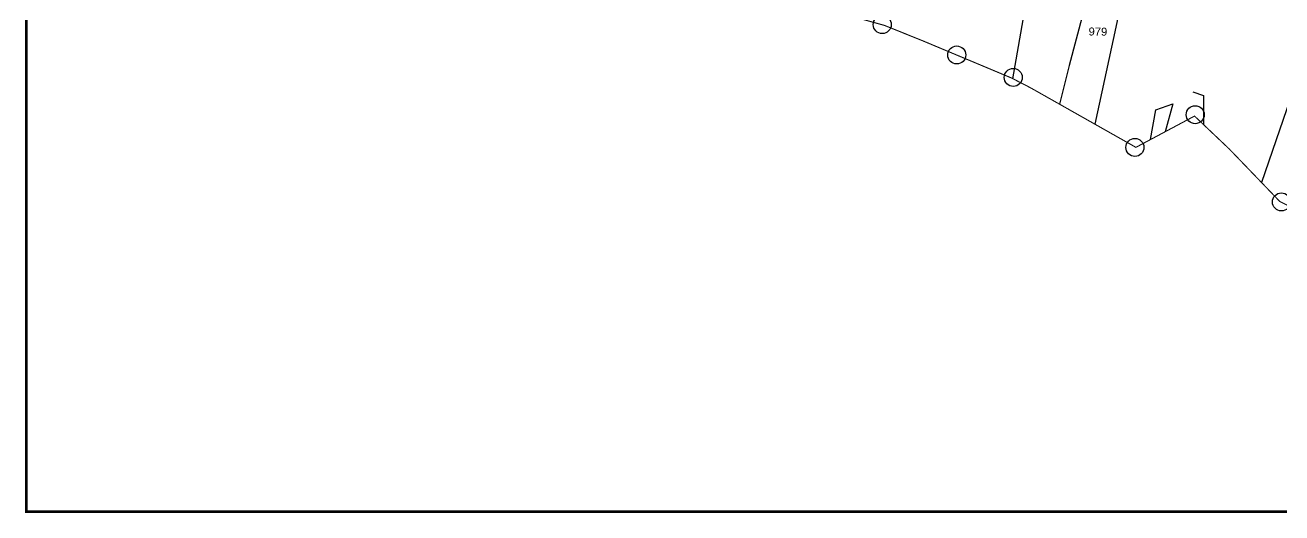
# Model space of a CAD drawing. Header units: inches. Extents: x 207447 to 213485, y 1587092 to 1593817.
# Drawn here: x 207447 to 209802, y 1587093 to 1588008 of the extents above; entities that cross this region are included whole.
import ezdxf

# ---------------------------------------------------------------- set-up
doc = ezdxf.new("R2010")
doc.units = ezdxf.units.IN
doc.header["$LTSCALE"] = 15
doc.header["$MEASUREMENT"] = 0
for name, color, linetype in [('BOUNDRY STONES', 240, 'Continuous'), ('PLOTS', 7, 'Continuous'), ('ROADS', 1, 'Continuous'), ('VILLAGE BOUNDAY', 5, 'Continuous'), ('VILLAGE BOUNDRY', 5, 'Continuous')]:
    doc.layers.add(name, color=color, linetype=linetype)
doc.styles.get("Standard").update_dxf_attribs({"font": 'arial.ttf'})

msp = doc.modelspace()

# ---------------------------------------------------------------- linework, layer by layer
at = {"layer": 'BOUNDRY STONES', "color": 1}
for centre in [(209053, 1588009.5), (209192.7, 1587952.4), (209298.6, 1587910.4), (209639.5, 1587840.4), (209526.5, 1587779), (209801.2, 1587676.8)]:
    msp.add_circle(centre, 16.9, dxfattribs=at)
at = {"layer": 'PLOTS'}
for points in [[(209452, 1587822.4), (209491.2, 1588004.9), (209516.3, 1588122.1), (209525.7, 1588165.8), (209578.9, 1588157.3), (209613.5, 1588297.7), (209616.8, 1588355.8)], [(209297.8, 1587907.9), (209326, 1588069.1), (209344.4, 1588183.5)], [(209458.8, 1588173.7), (209442.5, 1588081.8), (209403.3, 1587932.4), (209385.3, 1587860.1)], [(209865.3, 1588007.9), (209764, 1587713)]]:
    msp.add_lwpolyline(points, dxfattribs=at)
at = {"layer": 'ROADS'}
for points in [[(209635.4, 1587883.5), (209654.8, 1587876.3), (209655.1, 1587838), (209655.2, 1587821.7)], [(209555.7, 1587793.7), (209565.8, 1587849.3), (209597.7, 1587861), (209583.4, 1587808.4)]]:
    msp.add_lwpolyline(points, dxfattribs=at)
at = {"layer": 'VILLAGE BOUNDAY', "color": 5, "const_width": 5}
msp.add_lwpolyline([(207449.1, 1593406.2), (213480.8, 1593406.2), (213480.8, 1587095.7), (207449.1, 1587095.7)], close=True, dxfattribs=at)
at = {"layer": 'VILLAGE BOUNDRY'}
msp.add_lwpolyline([(209936.4, 1587611.1, 2, 2, 0), (209798.3, 1587677.3, 2, 2, 0), (209703.4, 1587776, 2, 2, 0), (209638.3, 1587837.8, 2, 2, 0), (209528.4, 1587779.1, 2, 2, 0), (209331.2, 1587890.7, 2, 2, 0), (209295.1, 1587909.3, 2, 2, 0), (209129.4, 1587978.8, 2, 2, 0), (209057.2, 1588007.9, 2, 2, 0), (208986.5, 1588027.5, 2, 2, 0)], format="xyseb", dxfattribs=at)

# ---------------------------------------------------------------- texts
at = {"layer": 'PLOTS'}
msp.add_text('979', height=15, rotation=359.0148, dxfattribs=at).set_placement((209439.6, 1587989.1))

doc.saveas('drawing.dxf')
